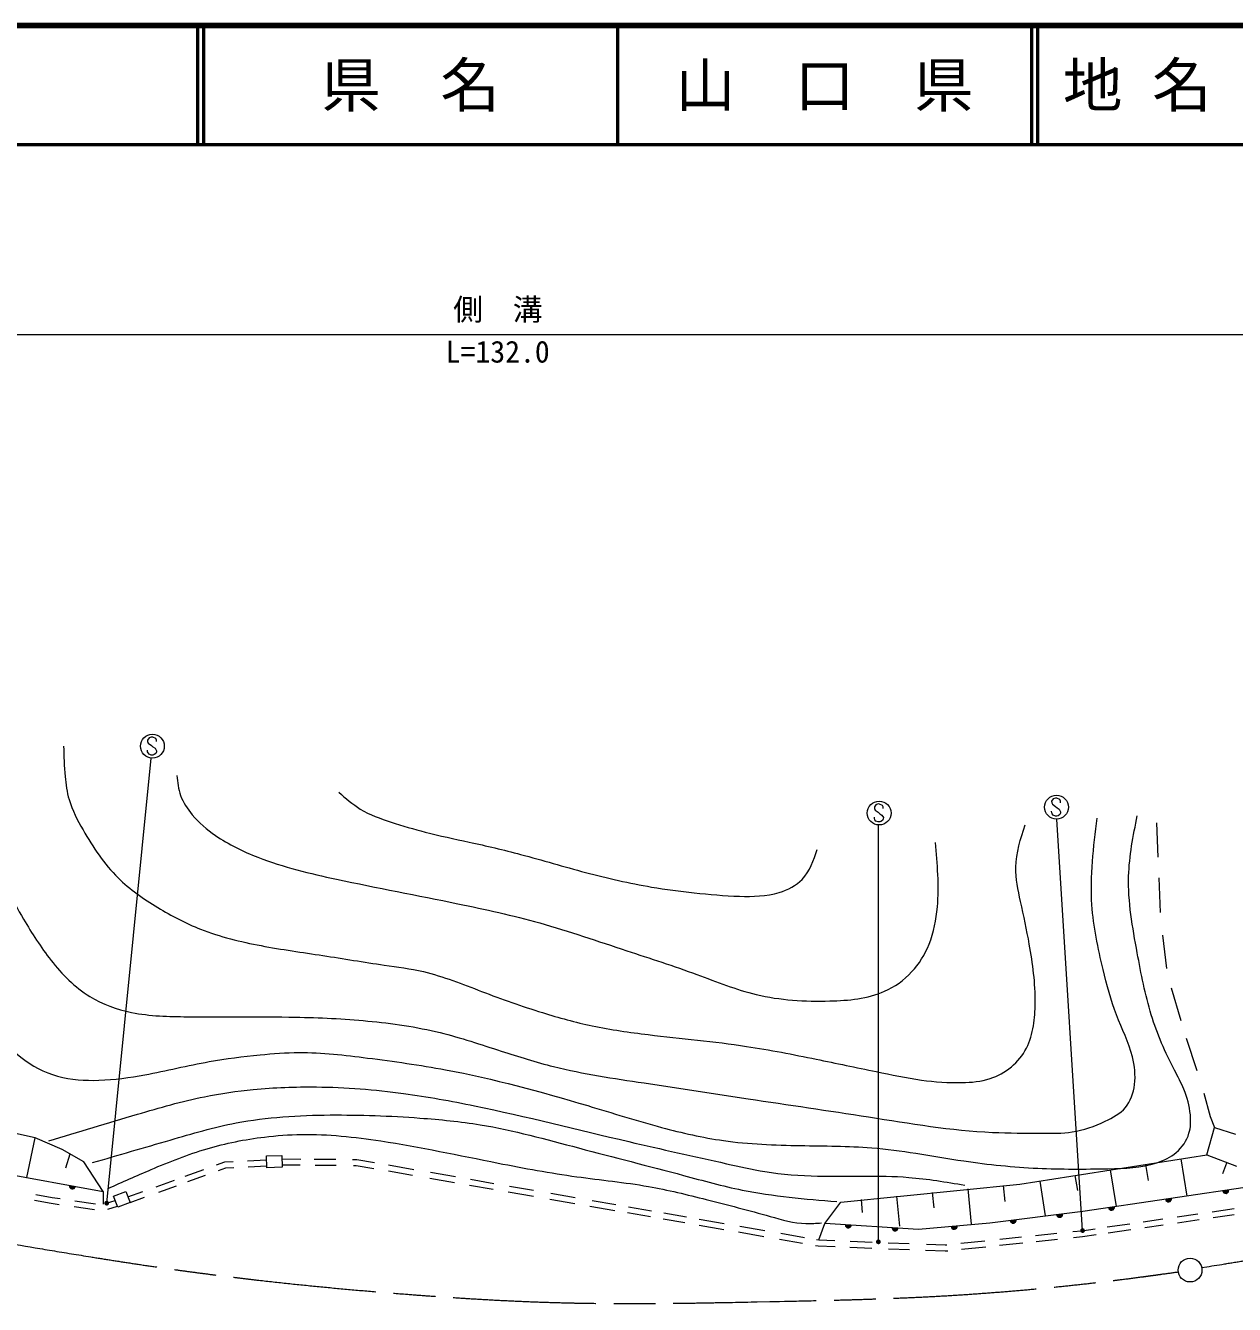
# Model space of a CAD drawing. Units: millimetres, scale not verified. Extents: x 40000 to 680000, y 20000 to 380000.
# Drawn here: x 283312 to 384779, y 272603 to 380000 of the extents above; entities that cross this region are included whole.
import ezdxf
from ezdxf.enums import TextEntityAlignment as Align

# ---------------------------------------------------------------- set-up
doc = ezdxf.new("R2010")
doc.units = ezdxf.units.MM
doc.header["$LTSCALE"] = 1000
doc.linetypes.add('CHAIN', pattern=[18.5, 12, -1.5, 3.5, -1.5])
for name, color, linetype, lineweight in [('M-BGD', 7, 'Continuous', 13), ('M-BMK', 2, 'CHAIN', 13), ('M-BMK-SRVR', 3, 'Continuous', 13), ('M-STR-STR3', 7, 'Continuous', 13), ('M-STR-STRC', 7, 'Continuous', 13), ('M-TTL', 2, 'Continuous', 140), ('M-TTL-LINE', 7, 'Continuous', 50)]:
    doc.layers.add(name, color=color, linetype=linetype, lineweight=lineweight)
doc.layers.add('M-TTL-TXT', color=7, linetype='Continuous')
doc.styles.add('ＭＳ ゴシック', font='')
doc.styles.get('ＭＳ ゴシック').set_extended_font_data('MS Gothic')

# ---------------------------------------------------------------- blocks, each defined once
blk = doc.blocks.new('filled_dot')
at = {"color": 0, "linetype": 'Continuous', "lineweight": -2, "const_width": 1.25}
blk.add_lwpolyline([(-0.625, 0, 1), (0.625, 0, 1)], format="xyb", close=True, dxfattribs=at)

msp = doc.modelspace()

# ---------------------------------------------------------------- linework, layer by layer
at = {"layer": 'M-BGD'}
for p, q in [((378240, 313036), (378360, 310170)), ((378433, 308430), (378555, 305520)), ((378746, 303626), (379085, 300823)), ((379471, 299197), (380287, 296433)), ((380732, 294957), (381624, 292253)), ((382215, 290341), (382748, 288385)), ((382748, 288385), (383099, 287448)), ((263999, 286830), (289817, 282081)), ((284126, 286604), (279904, 287509)), ((382470, 285169), (383099, 287448)), ((383099, 287448), (384862, 286895)), ((283409, 283260), (284126, 286604)), ((286387, 285624), (284126, 286604)), ((288196, 284569), (286387, 285624)), ((286677, 284078), (287052, 285236)), ((300035, 284572), (300740, 284604)), ((301931, 284659), (303543, 284734)), ((303530, 285072), (304808, 285121)), ((303568, 284073), (303530, 285072)), ((304808, 285121), (304846, 284122)), ((304819, 284825), (306426, 284814)), ((307539, 284806), (309340, 284794)), ((310764, 284784), (311103, 284781)), ((311103, 284781), (312608, 284519)), ((366765, 282697), (382470, 285169)), ((380807, 281707), (380316, 284828)), ((382470, 285169), (384941, 284211)), ((289817, 282081), (288196, 284569)), ((296718, 283373), (298270, 283934)), ((299324, 284315), (300035, 284572)), ((299496, 283845), (300133, 284076)), ((300133, 284076), (300783, 284106)), ((302007, 284162), (303562, 284235)), ((304846, 284122), (303568, 284073)), ((304839, 284325), (306355, 284314)), ((307617, 284305), (309374, 284293)), ((310841, 284283), (311058, 284282)), ((311058, 284282), (312532, 284025)), ((313772, 283808), (315775, 283459)), ((313785, 284314), (315904, 283944)), ((317310, 283699), (319409, 283333)), ((374870, 280836), (374389, 283895)), ((377567, 283000), (377352, 284361)), ((383813, 283609), (384130, 284489)), ((294270, 282488), (295824, 283050)), ((294487, 282035), (295966, 282569)), ((296930, 282918), (298423, 283458)), ((317235, 283205), (319327, 282840)), ((320569, 282623), (322565, 282275)), ((320654, 283116), (322625, 282772)), ((323934, 282544), (325941, 282194)), ((351738, 281187), (366765, 282697)), ((365541, 281235), (365404, 282602)), ((368922, 280038), (368462, 282962)), ((371625, 282157), (371425, 283428)), ((386436, 282527), (372064, 280419)), ((284178, 281838), (285530, 281589)), ((285530, 281589), (286225, 281488)), ((289817, 282081), (289817, 281009)), ((290691, 281694), (291714, 282096)), ((291057, 280764), (290691, 281694)), ((291714, 282096), (292079, 281165)), ((291896, 281631), (293164, 282089)), ((292079, 281165), (293296, 281605)), ((323805, 282059), (325933, 281688)), ((327319, 281446), (329425, 281079)), ((327413, 281937), (329439, 281584)), ((353572, 280331), (353464, 281402)), ((356703, 279172), (356449, 281702)), ((359563, 280720), (359434, 282002)), ((362716, 279342), (362419, 282302)), ((284057, 281352), (285449, 281095)), ((285449, 281095), (286139, 280995)), ((287385, 280814), (289107, 280564)), ((287432, 281313), (289170, 281060)), ((290115, 281104), (290834, 281331)), ((290215, 280611), (291017, 280865)), ((292079, 281165), (291057, 280764)), ((330679, 280861), (332760, 280498)), ((330865, 281336), (332869, 280986)), ((333840, 280309), (335754, 279976)), ((333930, 280801), (335860, 280465)), ((350407, 279395), (351738, 281187)), ((372064, 280419), (364256, 279420)), ((382914, 280388), (384772, 280658)), ((336829, 279788), (338649, 279471)), ((336895, 280284), (338779, 279956)), ((339844, 279262), (341908, 278903)), ((339860, 279767), (341961, 279401)), ((349897, 278017), (350407, 279395)), ((358266, 278908), (350407, 279395)), ((364256, 279420), (358266, 278908)), ((374089, 279106), (376001, 279384)), ((377120, 279546), (378770, 279786)), ((377248, 279060), (378802, 279285)), ((379961, 279959), (381712, 280213)), ((380000, 279459), (381810, 279722)), ((382994, 279894), (384764, 280151)), ((343145, 278687), (345266, 278317)), ((343275, 279172), (345368, 278807)), ((346702, 278574), (348693, 278227)), ((365080, 278076), (366917, 278268)), ((368078, 278390), (369884, 278579)), ((371213, 278719), (371959, 278797)), ((371263, 278221), (372021, 278301)), ((371959, 278797), (373089, 278961)), ((372021, 278301), (373171, 278467)), ((374186, 278615), (376082, 278890)), ((346607, 278083), (348534, 277747)), ((349618, 277558), (349844, 277519)), ((349699, 278052), (349897, 278017)), ((349844, 277519), (351254, 277463)), ((349897, 278017), (351251, 277963)), ((352491, 277414), (354347, 277340)), ((352540, 277912), (354384, 277839)), ((355725, 277785), (357490, 277715)), ((355735, 277285), (357508, 277214)), ((358852, 277161), (360512, 277095)), ((358933, 277658), (360496, 277596)), ((360496, 277596), (360642, 277611)), ((360512, 277095), (360712, 277116)), ((361817, 277734), (363831, 277945)), ((361858, 277236), (363904, 277450)), ((365062, 277571), (367024, 277777)), ((368128, 277893), (369917, 278080))]:
    msp.add_line(p, q, dxfattribs=at)
for centre, radius, start, end in [((287235, 282556), 250, 169.57743, 349.57743), ((287235, 282556), 200, 169.57743, 349.57743), ((287235, 282556), 150, 169.57743, 349.57743), ((287235, 282556), 100, 169.57743, 349.57743), ((287235, 282556), 50, 169.57743, 349.57743), ((379250, 281473), 250, 188.34315, 8.34315), ((379250, 281473), 200, 188.34315, 8.34315), ((379250, 281473), 150, 188.34315, 8.34315), ((379250, 281473), 100, 188.34315, 8.34315), ((379250, 281473), 50, 188.34315, 8.34315), ((384041, 282175), 250, 188.34315, 8.34315), ((384041, 282175), 200, 188.34315, 8.34315), ((384041, 282175), 150, 188.34315, 8.34315), ((384041, 282175), 100, 188.34315, 8.34315), ((384041, 282175), 50, 188.34315, 8.34315), ((374459, 280770), 250, 188.34315, 8.34315), ((374459, 280770), 200, 188.34315, 8.34315), ((374459, 280770), 150, 188.34315, 8.34315), ((374459, 280770), 100, 188.34315, 8.34315), ((374459, 280770), 50, 188.34315, 8.34315), ((352372, 279273), 250, 176.45852, 356.45852), ((352372, 279273), 200, 176.45852, 356.45852), ((352372, 279273), 150, 176.45852, 356.45852), ((352372, 279273), 100, 176.45852, 356.45852), ((352372, 279273), 50, 176.45852, 356.45852), ((366208, 279670), 250, 187.2868, 7.2868), ((366208, 279670), 200, 187.2868, 7.2868), ((366208, 279670), 150, 187.2868, 7.2868), ((366208, 279670), 100, 187.2868, 7.2868), ((366208, 279670), 50, 187.2868, 7.2868), ((370112, 280169), 250, 187.2868, 7.2868), ((370112, 280169), 200, 187.2868, 7.2868), ((370112, 280169), 150, 187.2868, 7.2868), ((370112, 280169), 100, 187.2868, 7.2868), ((370112, 280169), 50, 187.2868, 7.2868), ((356301, 279030), 250, 176.45852, 356.45852), ((356301, 279030), 200, 176.45852, 356.45852), ((356301, 279030), 150, 176.45852, 356.45852), ((356301, 279030), 100, 176.45852, 356.45852), ((356301, 279030), 50, 176.45852, 356.45852), ((361261, 279164), 250, 184.8852, 4.8852), ((361261, 279164), 200, 184.8852, 4.8852), ((361261, 279164), 150, 184.8852, 4.8852), ((361261, 279164), 100, 184.8852, 4.8852), ((361261, 279164), 50, 184.8852, 4.8852)]:
    msp.add_arc(centre, radius, start, end, dxfattribs=at)
for points, knots in [([(271716, 322932), (271748, 322156), (271780, 321379), (271869, 320609), (271981, 319635), (272184, 318672), (272402, 317714), (272725, 316291), (273080, 314877), (273507, 313485), (274402, 310566), (275612, 307744), (276859, 304953), (277729, 303004), (278617, 301071), (279411, 299086), (279862, 297960), (280282, 296817), (280897, 295772), (281428, 294870), (282104, 294042), (282916, 293372), (283815, 292630), (284881, 292082), (286001, 291773), (287124, 291462), (288302, 291391), (289468, 291430), (290764, 291473), (292045, 291652), (293315, 291887), (295125, 292221), (296914, 292666), (298724, 292991), (300136, 293245), (301560, 293425), (302990, 293563), (304081, 293668), (305174, 293748), (306266, 293753), (308188, 293763), (310106, 293540), (312018, 293296), (314214, 293017), (316401, 292709), (318570, 292306), (322597, 291557), (326566, 290476), (330493, 289297), (332561, 288676), (334617, 288027), (336703, 287468), (338409, 287010), (340137, 286612), (341883, 286363), (344023, 286059), (346192, 285980), (348359, 285944), (350357, 285912), (352353, 285916), (354339, 285754), (355575, 285653), (356808, 285487), (358034, 285297), (359382, 285088), (360723, 284848), (362072, 284649), (364131, 284345), (366208, 284135), (368281, 284040), (370243, 283950), (372202, 283963), (374186, 284002), (375565, 284028), (376958, 284067), (378262, 284497), (378852, 284691), (379424, 284966), (379900, 285373), (380393, 285794), (380783, 286358), (380966, 286973), (381116, 287474), (381128, 288009), (381081, 288535), (381014, 289273), (380829, 289992), (380547, 290668), (380318, 291218), (380025, 291739), (379747, 292268), (378964, 293758), (378298, 295314), (377805, 296915), (377280, 298616), (376951, 300368), (376624, 302134), (376228, 304271), (375835, 306427), (375900, 308571), (375951, 310265), (376287, 311952), (376624, 313638)], [0, 0, 0, 0, 1, 1, 1, 2, 2, 2, 3, 3, 3, 4, 4, 4, 5, 5, 5, 6, 6, 6, 7, 7, 7, 8, 8, 8, 9, 9, 9, 10, 10, 10, 11, 11, 11, 12, 12, 12, 13, 13, 13, 14, 14, 14, 15, 15, 15, 16, 16, 16, 17, 17, 17, 18, 18, 18, 19, 19, 19, 20, 20, 20, 21, 21, 21, 22, 22, 22, 23, 23, 23, 24, 24, 24, 25, 25, 25, 26, 26, 26, 27, 27, 27, 28, 28, 28, 29, 29, 29, 30, 30, 30, 31, 31, 31, 32, 32, 32, 33, 33, 33, 34, 34, 34, 34]), ([(279854, 320819), (279696, 319917), (279538, 319016), (279493, 318110), (279420, 316644), (279642, 315168), (279890, 313704), (280096, 312492), (280320, 311289), (280685, 310128), (281255, 308317), (282169, 306611), (283141, 304964), (283849, 303763), (284588, 302594), (285452, 301497), (286374, 300326), (287438, 299238), (288703, 298463), (289769, 297809), (290977, 297378), (292206, 297126), (293750, 296811), (295327, 296778), (296901, 296765), (299931, 296741), (302947, 296792), (305966, 296729), (307990, 296687), (310014, 296595), (312034, 296404), (314076, 296211), (316114, 295918), (318101, 295429), (319834, 295003), (321529, 294428), (323230, 293876), (324688, 293402), (326152, 292945), (327636, 292576), (330127, 291957), (332677, 291587), (335221, 291203), (338139, 290763), (341049, 290305), (343961, 289867), (347329, 289360), (350699, 288880), (354074, 288350), (357533, 287807), (360996, 287213), (364475, 287050), (365854, 286985), (367235, 286989), (368629, 286978), (369477, 286971), (370330, 286959), (371157, 287086), (372112, 287233), (373032, 287567), (373938, 287989), (374574, 288286), (375203, 288626), (375635, 289145), (376069, 289664), (376304, 290363), (376394, 291059), (376496, 291855), (376407, 292647), (376213, 293406), (375904, 294616), (375326, 295742), (374877, 296910), (374399, 298152), (374067, 299440), (373757, 300738), (373329, 302528), (372942, 304336), (372818, 306156), (372653, 308574), (372952, 311013), (373251, 313451)], [0, 0, 0, 0, 1, 1, 1, 2, 2, 2, 3, 3, 3, 4, 4, 4, 5, 5, 5, 6, 6, 6, 7, 7, 7, 8, 8, 8, 9, 9, 9, 10, 10, 10, 11, 11, 11, 12, 12, 12, 13, 13, 13, 14, 14, 14, 15, 15, 15, 16, 16, 16, 17, 17, 17, 18, 18, 18, 19, 19, 19, 20, 20, 20, 21, 21, 21, 22, 22, 22, 23, 23, 23, 24, 24, 24, 25, 25, 25, 26, 26, 26, 27, 27, 27, 27]), ([(286503, 319492), (286525, 318642), (286547, 317791), (286626, 316940), (286687, 316285), (286782, 315630), (286964, 315003), (287224, 314108), (287663, 313270), (288133, 312450), (288969, 310991), (289905, 309586), (291085, 308422), (292066, 307454), (293215, 306652), (294406, 305931), (295562, 305231), (296756, 304608), (298004, 304117), (299632, 303475), (301351, 303059), (303078, 302733), (304806, 302406), (306543, 302168), (308275, 301902), (309986, 301640), (311693, 301351), (313411, 301103), (314514, 300944), (315621, 300802), (316701, 300549), (318373, 300159), (319979, 299505), (321591, 298889), (323279, 298243), (324974, 297640), (326696, 297105), (328073, 296678), (329467, 296294), (330878, 295998), (332431, 295672), (334006, 295451), (335583, 295260), (338332, 294928), (341090, 294689), (343824, 294276), (345782, 293980), (347727, 293595), (349667, 293200), (351350, 292857), (353029, 292506), (354711, 292154), (355977, 291889), (357244, 291623), (358524, 291447), (359642, 291292), (360770, 291206), (361907, 291231), (362709, 291250), (363515, 291323), (364274, 291570), (364921, 291780), (365532, 292114), (366058, 292554), (366577, 292988), (367012, 293524), (367319, 294122), (367618, 294706), (367795, 295349), (367903, 295998), (368009, 296630), (368050, 297267), (368057, 297905), (368074, 299563), (367858, 301225), (367565, 302856), (367348, 304060), (367090, 305247), (366827, 306454), (366620, 307403), (366409, 308364), (366427, 309314), (366450, 310516), (366838, 311698), (367227, 312881)], [0, 0, 0, 0, 1, 1, 1, 2, 2, 2, 3, 3, 3, 4, 4, 4, 5, 5, 5, 6, 6, 6, 7, 7, 7, 8, 8, 8, 9, 9, 9, 10, 10, 10, 11, 11, 11, 12, 12, 12, 13, 13, 13, 14, 14, 14, 15, 15, 15, 16, 16, 16, 17, 17, 17, 18, 18, 18, 19, 19, 19, 20, 20, 20, 21, 21, 21, 22, 22, 22, 23, 23, 23, 24, 24, 24, 25, 25, 25, 26, 26, 26, 27, 27, 27, 28, 28, 28, 28]), ([(296001, 317025), (296070, 316453), (296138, 315882), (296326, 315348), (296534, 314757), (296890, 314213), (297300, 313725), (297864, 313053), (298532, 312487), (299248, 311993), (300351, 311232), (301568, 310641), (302819, 310154), (304952, 309323), (307184, 308796), (309420, 308314), (312807, 307584), (316204, 306959), (319592, 306258), (321897, 305781), (324198, 305269), (326464, 304635), (328924, 303945), (331344, 303111), (333768, 302308), (335738, 301656), (337711, 301024), (339666, 300306), (341315, 299701), (342951, 299034), (344644, 298629), (346639, 298150), (348713, 298034), (350812, 298088), (352395, 298128), (353992, 298265), (355411, 298899), (356260, 299279), (357045, 299836), (357684, 300523), (358313, 301197), (358801, 301997), (359145, 302849), (359548, 303847), (359754, 304917), (359848, 305987), (360006, 307790), (359846, 309594), (359686, 311398)], [0, 0, 0, 0, 1, 1, 1, 2, 2, 2, 3, 3, 3, 4, 4, 4, 5, 5, 5, 6, 6, 6, 7, 7, 7, 8, 8, 8, 9, 9, 9, 10, 10, 10, 11, 11, 11, 12, 12, 12, 13, 13, 13, 14, 14, 14, 15, 15, 15, 16, 16, 16, 16]), ([(309603, 315623), (310182, 315113), (310761, 314602), (311409, 314204), (312201, 313718), (313096, 313399), (313990, 313107), (314944, 312796), (315897, 312515), (316861, 312268), (318077, 311957), (319310, 311700), (320539, 311430), (321987, 311111), (323429, 310775), (324861, 310397), (326684, 309916), (328490, 309367), (330313, 308881), (332144, 308393), (333993, 307968), (335861, 307655), (337049, 307456), (338245, 307303), (339442, 307171), (340707, 307033), (341973, 306919), (343249, 306881), (344364, 306848), (345485, 306874), (346571, 307204), (347295, 307423), (348003, 307778), (348507, 308301), (349144, 308961), (349454, 309889), (349765, 310817)], [0, 0, 0, 0, 1, 1, 1, 2, 2, 2, 3, 3, 3, 4, 4, 4, 5, 5, 5, 6, 6, 6, 7, 7, 7, 8, 8, 8, 9, 9, 9, 10, 10, 10, 11, 11, 11, 12, 12, 12, 12]), ([(285268, 286333), (287742, 287086), (290216, 287839), (292699, 288573), (294560, 289124), (296426, 289664), (298327, 290048), (299679, 290322), (301049, 290517), (302424, 290649), (304186, 290819), (305955, 290887), (307724, 290868), (310173, 290842), (312619, 290650), (315046, 290322), (317043, 290051), (319027, 289689), (321001, 289283), (325342, 288392), (329637, 287291), (333950, 286278), (336677, 285639), (339411, 285034), (342146, 284421), (343216, 284181), (344287, 283939), (345369, 283765), (346830, 283530), (348312, 283419), (349795, 283383), (352349, 283319), (354909, 283477), (357444, 283273), (359017, 283147), (360580, 282883), (362143, 282618)], [0, 0, 0, 0, 1, 1, 1, 2, 2, 2, 3, 3, 3, 4, 4, 4, 5, 5, 5, 6, 6, 6, 7, 7, 7, 8, 8, 8, 9, 9, 9, 10, 10, 10, 11, 11, 11, 12, 12, 12, 12]), ([(288942, 284514), (291110, 285144), (293278, 285774), (295450, 286410), (297281, 286946), (299115, 287486), (300984, 287844), (303573, 288341), (306230, 288489), (308875, 288511), (311393, 288531), (313901, 288437), (316408, 288254), (318106, 288131), (319803, 287966), (321481, 287691), (324267, 287233), (326998, 286469), (329731, 285743), (332669, 284963), (335610, 284227), (338545, 283438), (340178, 282998), (341810, 282542), (343464, 282208), (346075, 281680), (348741, 281457), (351407, 281234)], [0, 0, 0, 0, 1, 1, 1, 2, 2, 2, 3, 3, 3, 4, 4, 4, 5, 5, 5, 6, 6, 6, 7, 7, 7, 8, 8, 8, 9, 9, 9, 9]), ([(290240, 282345), (291439, 282880), (292637, 283415), (293846, 283929), (295386, 284584), (296942, 285204), (298545, 285677), (300114, 286141), (301727, 286462), (303353, 286661), (304388, 286787), (305427, 286864), (306468, 286879), (308696, 286913), (310925, 286669), (313133, 286333), (316438, 285831), (319695, 285123), (322968, 284475), (325162, 284041), (327363, 283633), (329579, 283328), (331583, 283052), (333598, 282860), (335589, 282508), (337225, 282219), (338844, 281823), (340452, 281416), (342239, 280964), (344013, 280499), (345806, 279995), (346798, 279716), (347796, 279426), (348811, 279394), (349246, 279381), (349685, 279415), (350123, 279449)], [0, 0, 0, 0, 1, 1, 1, 2, 2, 2, 3, 3, 3, 4, 4, 4, 5, 5, 5, 6, 6, 6, 7, 7, 7, 8, 8, 8, 9, 9, 9, 10, 10, 10, 11, 11, 11, 12, 12, 12, 12])]:
    msp.add_open_spline(points, degree=3, knots=knots, dxfattribs=at)
at = {"layer": 'M-BMK'}
for points, knots in [([(382033, 275700), (384293, 276058), (386553, 276417), (388805, 276819), (391079, 277226), (393345, 277677), (395610, 278129), (397875, 278582), (400140, 279036), (402404, 279495), (403270, 279670), (404136, 279846), (405002, 280021), (405868, 280196), (406735, 280371), (407601, 280546), (408467, 280721), (409333, 280896), (410199, 281072), (415557, 282162), (420910, 283281), (426226, 284555), (430392, 285553), (434535, 286646), (438677, 287738)], [0, 0, 0, 0, 1, 1, 1, 2, 2, 2, 3, 3, 3, 4, 4, 4, 5, 5, 5, 6, 6, 6, 7, 7, 7, 8, 8, 8, 8]), ([(282481, 277634), (286821, 276910), (291162, 276186), (295518, 275572), (302047, 274651), (308612, 273977), (315189, 273468), (319808, 273110), (324433, 272833), (329062, 272729), (334631, 272603), (340205, 272726), (345777, 272843), (350138, 272933), (354499, 273020), (358854, 273241), (363584, 273480), (368309, 273879), (373015, 274420), (373799, 274510), (374583, 274604), (375367, 274703), (375889, 274768), (376411, 274836), (376933, 274906), (377020, 274917), (377107, 274929), (377194, 274940), (377281, 274952), (377368, 274964), (377454, 274975), (377541, 274987), (377628, 274999), (377715, 275011), (377879, 275033), (378043, 275055), (378207, 275078), (378371, 275101), (378534, 275124), (378698, 275146), (379155, 275210), (379611, 275273), (380067, 275335)], [0, 0, 0, 0, 1, 1, 1, 2, 2, 2, 3, 3, 3, 4, 4, 4, 5, 5, 5, 6, 6, 6, 7, 7, 7, 8, 8, 8, 9, 9, 9, 10, 10, 10, 11, 11, 11, 12, 12, 12, 13, 13, 13, 14, 14, 14, 14])]:
    msp.add_open_spline(points, degree=3, knots=knots, dxfattribs=at)
at = {"layer": 'M-BMK-SRVR'}
msp.add_circle((381056, 275488), 1000, dxfattribs=at)
at = {"layer": 'M-STR-STR3'}
msp.add_line((258570, 354064), (387336, 354064), dxfattribs=at)
at = {"layer": 'M-STR-STRC'}
for p, q in [((293672, 320181), (293548, 319996)), ((293864, 320246), (293672, 320181)), ((293985, 320244), (293864, 320246)), ((294235, 320125), (293985, 320244)), ((294298, 319994), (294235, 320125)), ((293548, 319996), (293551, 319865)), ((293551, 319017), (293548, 319138)), ((293551, 319865), (293614, 319736)), ((293590, 318914), (293551, 319017)), ((293614, 319736), (293869, 319554)), ((293869, 319554), (293998, 319422)), ((293998, 319422), (294177, 319306)), ((294177, 319306), (294304, 319106)), ((294298, 318996), (294238, 318864)), ((294298, 319865), (294298, 319994)), ((294304, 319106), (294298, 318996)), ((290126, 281107), (293849, 318489)), ((293674, 318803), (293590, 318914)), ((293861, 318743), (293674, 318803)), ((293996, 318743), (293861, 318743)), ((294096, 318772), (293996, 318743)), ((294238, 318864), (294096, 318772)), ((369563, 315056), (369439, 314871)), ((369439, 314871), (369442, 314740)), ((369442, 314740), (369505, 314611)), ((369755, 315121), (369563, 315056)), ((369877, 315119), (369755, 315121)), ((370127, 315000), (369877, 315119)), ((370190, 314869), (370127, 315000)), ((370190, 314740), (370190, 314869)), ((354680, 314564), (354556, 314380)), ((354556, 314380), (354559, 314248)), ((354559, 314248), (354622, 314119)), ((354622, 314119), (354877, 313937)), ((354872, 314630), (354680, 314564)), ((354993, 314627), (354872, 314630)), ((354877, 313937), (355006, 313806)), ((355243, 314509), (354993, 314627)), ((355006, 313806), (355185, 313690)), ((355185, 313690), (355312, 313490)), ((355307, 314377), (355243, 314509)), ((355307, 314248), (355307, 314377)), ((369442, 313892), (369439, 314013)), ((369482, 313789), (369442, 313892)), ((369566, 313678), (369482, 313789)), ((369505, 314611), (369761, 314429)), ((369753, 313618), (369566, 313678)), ((369887, 313618), (369753, 313618)), ((369761, 314429), (369890, 314297)), ((369987, 313647), (369887, 313618)), ((369890, 314297), (370069, 314181)), ((370129, 313739), (369987, 313647)), ((370069, 314181), (370195, 313981)), ((370190, 313871), (370129, 313739)), ((370195, 313981), (370190, 313871)), ((354559, 313400), (354556, 313521)), ((354598, 313298), (354559, 313400)), ((354682, 313187), (354598, 313298)), ((354869, 313126), (354682, 313187)), ((355004, 313126), (354869, 313126)), ((354900, 277860), (354899, 312869)), ((355104, 313155), (355004, 313126)), ((355246, 313248), (355104, 313155)), ((355307, 313379), (355246, 313248)), ((355312, 313490), (355307, 313379)), ((372032, 278807), (369883, 313359))]:
    msp.add_line(p, q, dxfattribs=at)
for centre in [(293955, 319484), (354963, 313867), (369847, 314359)]:
    msp.add_circle(centre, 1000, dxfattribs=at)
at = {"layer": 'M-TTL'}
msp.add_line((680000, 380000), (40000, 380000), dxfattribs=at)
at = {"layer": 'M-TTL-LINE'}
for p, q in [((297750, 380000), (297750, 370000)), ((298250, 380000), (298250, 370000)), ((333000, 380000), (333000, 370000)), ((367750, 380000), (367750, 370000)), ((368250, 380000), (368250, 370000)), ((40000, 370000), (680000, 370000))]:
    msp.add_line(p, q, dxfattribs=at)

# ---------------------------------------------------------------- block references
at = {"layer": 'M-STR-STRC', "xscale": 160, "yscale": 160}
for p, rotation in [((290126, 281107), 84.3), ((372032, 278807), 93.6), ((354900, 277860), 90)]:
    msp.add_blockref('filled_dot', p, dxfattribs=dict(at, rotation=rotation))

# ---------------------------------------------------------------- texts
at = {"layer": 'M-STR-STR3', "style": 'ＭＳ ゴシック'}
for s, p in [('側\u3000溝', (319203, 354694)), ('L=132.0', (318578, 351148))]:
    msp.add_text(s, height=1833, dxfattribs=at).set_placement(p, align=Align.BOTTOM_LEFT)
at = {"layer": 'M-TTL-TXT', "style": 'ＭＳ ゴシック'}
for s, p in [('県\u3000名', (315625, 375000)), ('山\u3000口\u3000県', (350375, 375000))]:
    msp.add_text(s, height=3666, dxfattribs=at).set_placement(p, align=Align.MIDDLE_CENTER)
msp.add_text('地 名', height=3666, dxfattribs=at).set_placement((370380, 375000), align=Align.MIDDLE_LEFT)

doc.saveas('drawing.dxf')
